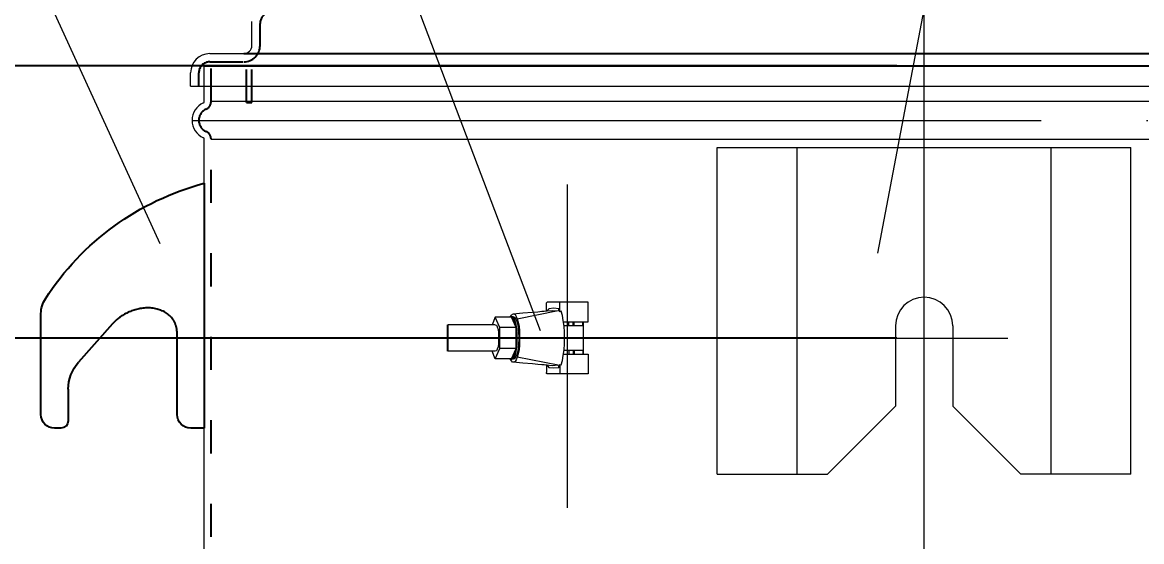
# Model space of a CAD drawing. Header units: millimetres. Extents: x 89051 to 218395, y -330386 to -125649.
# Drawn here: x 99114.6 to 99525.8, y -127075.9 to -126885.1 of the extents above; entities that cross this region are included whole.
import ezdxf

# ---------------------------------------------------------------- set-up
doc = ezdxf.new("R2010")
doc.units = ezdxf.units.MM
doc.header["$LTSCALE"] = 13
for name, pattern in [('1 实线', [0]), ('ACAD_ISO03W100', [1.18, 0.47, -0.71]), ('ACAD_ISO04W100', [30, 24, -3, 0, -3]), ('CENTER', [50.8, 31.75, -6.35, 6.35, -6.35])]:
    doc.linetypes.add(name, pattern=pattern)
doc.layers.get('0').update_dxf_attribs({"color": 1, "linetype": 'CENTER'})
for name, color, linetype in [('CORE', 5, 'Continuous'), ('PDF_Visible (ANSI)', 7, 'Continuous'), ('PDF_Visible Narrow (ANSI)', 7, 'Continuous'), ('几何体', 7, 'Continuous'), ('粗实线', 4, 'Continuous')]:
    doc.layers.add(name, color=color, linetype=linetype)
doc.layers.add('标注、文本', color=3, linetype='Continuous', lineweight=25)
doc.layers.add('铁心', color=3, linetype='Continuous', lineweight=0)
doc.styles.get("Standard").update_dxf_attribs({"font": 'gbenor.shx', "bigfont": 'gbcbig.shx'})
doc.dimstyles.new('1-15', dxfattribs={"dimscale": 20, "dimtxt": 3.5, "dimasz": 2, "dimexe": 1.5, "dimexo": 0.5, "dimgap": 0.5, "dimtad": 1, "dimtoh": 1, "dimdec": 1, "dimdsep": 46, "dimtxsty": 'Standard', "dimcen": 2.5, "dimclrd": 3, "dimclre": 3, "dimclrt": 3, "dimadec": 0, "dimazin": 2, "dimtfac": 1, "dimtdec": 1, "dimtmove": 0, "dimatfit": 2, "dimfxl": 1, "dimarcsym": 0})

# ---------------------------------------------------------------- blocks, each defined once
blk = doc.blocks.new('*D540')
at = {"layer": 'Defpoints', "color": 0, "transparency": 16777216}
for p in [(99445.89, -126901.08), (99058.37, -127001.08), (99445.89, -127001.08)]:
    blk.add_point(p, dxfattribs=at)
at = {"layer": '标注、文本', "color": 3, "lineweight": -2, "transparency": 16777216}
for p, q in [((99435.89, -126901.08), (99028.37, -126901.08)), ((99058.37, -126941.08), (99058.37, -126961.08)), ((99435.89, -127001.08), (99028.37, -127001.08))]:
    blk.add_line(p, q, dxfattribs=at)
at = {"layer": '标注、文本', "color": 3, "transparency": 16777216}
for points in [[(99051.7, -126941.08), (99065.04, -126941.08), (99058.37, -126901.08)], [(99051.7, -126961.08), (99065.04, -126961.08), (99058.37, -127001.08)]]:
    blk.add_solid(points, dxfattribs=at)
at = {"layer": '标注、文本', "color": 3, "transparency": 16777216, "insert": (99013.37, -126941.88), "char_height": 70, "attachment_point": 5, "rotation": 90}
blk.add_mtext('100', dxfattribs=at)
blk = doc.blocks.new('*D541')
at = {"layer": 'Defpoints', "color": 0, "transparency": 16777216}
for p in [(99445.89, -127001.08), (99059.9, -127551.08), (99445.89, -127551.08)]:
    blk.add_point(p, dxfattribs=at)
at = {"layer": '标注、文本', "color": 3, "lineweight": -2, "transparency": 16777216}
for p, q in [((99435.89, -127001.08), (99029.9, -127001.08)), ((99059.9, -127041.08), (99059.9, -127511.08)), ((99435.89, -127551.08), (99029.9, -127551.08))]:
    blk.add_line(p, q, dxfattribs=at)
at = {"layer": '标注、文本', "color": 3, "transparency": 16777216}
for points in [[(99053.24, -127041.08), (99066.57, -127041.08), (99059.9, -127001.08)], [(99053.24, -127511.08), (99066.57, -127511.08), (99059.9, -127551.08)]]:
    blk.add_solid(points, dxfattribs=at)
at = {"layer": '标注、文本', "color": 3, "transparency": 16777216, "insert": (99014.9, -127276.08), "char_height": 70, "attachment_point": 5, "rotation": 90}
blk.add_mtext('550', dxfattribs=at)
blk = doc.blocks.new('WERWEF')
at = {"layer": '几何体'}
for p, q in [((96038.29, -127762.98), (96038.29, -127852.98)), ((96098.29, -127847.98), (96098.29, -127810.85)), ((96072.03, -127814.69), (96084.51, -127828.72)), ((96048.29, -127847.98), (96048.29, -127818.01)), ((96088.29, -127838.69), (96088.29, -127850.32)), ((96038.29, -127852.98), (96043.29, -127852.98)), ((96090.95, -127852.98), (96093.29, -127852.98))]:
    blk.add_line(p, q, dxfattribs=at)
for centre, radius, start, end in [((96012.67, -127859.65), 100, 32.8347, 75.1544), ((96088.29, -127810.85), 10, 0, 32.8347), ((96073.29, -127838.69), 15, 0, 41.6335), ((96043.29, -127847.98), 5, 270, 0), ((96093.29, -127847.98), 5, 270, 0), ((96090.95, -127850.32), 2.66, 180, 270)]:
    blk.add_arc(centre, radius, start, end, dxfattribs=at)
blk.add_open_spline([(96048.29, -127818.01), (96048.3, -127817.91), (96048.3, -127817.71), (96048.31, -127817.41), (96048.34, -127817.11), (96048.37, -127816.81), (96048.41, -127816.52), (96048.46, -127816.23), (96048.52, -127815.95), (96048.6, -127815.66), (96048.68, -127815.38), (96048.77, -127815.11), (96048.86, -127814.83), (96048.97, -127814.56), (96049.31, -127813.81), (96050.02, -127812.63), (96051.35, -127811.26), (96052.95, -127810.17), (96054.7, -127809.42), (96056.57, -127808.94), (96058.46, -127808.75), (96060.38, -127808.8), (96062.26, -127809.07), (96064.12, -127809.56), (96065.9, -127810.23), (96067.6, -127811.09), (96068.89, -127811.91), (96069.81, -127812.6), (96070.41, -127813.09), (96070.98, -127813.6), (96071.52, -127814.13), (96071.86, -127814.5), (96072.03, -127814.69)], degree=3, knots=[0, 0, 0, 0, 0.0099647, 0.0198382, 0.0296306, 0.039352, 0.049013, 0.0586242, 0.0681964, 0.0777406, 0.0872678, 0.0967892, 0.1063158, 0.1158588, 0.1254292, 0.1874089, 0.2504274, 0.3118188, 0.3757232, 0.4369472, 0.5005615, 0.5621646, 0.6253926, 0.6874144, 0.75015, 0.8124521, 0.8745483, 0.9000528, 0.9253008, 0.950341, 0.9752238, 1, 1, 1, 1], dxfattribs=at)

msp = doc.modelspace()

# ---------------------------------------------------------------- linework, layer by layer
at = {"color": 7, "linetype": '1 实线', "lineweight": 0}
for p, q in [((99198.89, -126893.58), (99198.89, -126884.72)), ((99183.39, -126896.58), (99195.89, -126896.58)), ((99176.39, -126908.58), (99176.39, -126903.58)), ((99181.39, -126914.2), (99181.39, -126901.08)), ((99176.39, -126908.58), (99179.39, -126908.58)), ((99179.39, -126908.58), (99715.39, -126908.58)), ((99707.89, -126914.2), (99183.89, -126914.2)), ((99181.39, -127657.08), (99181.39, -126927.95)), ((99183.89, -126927.95), (99707.89, -126927.95)), ((99369.89, -126931.08), (99521.9, -126931.08)), ((99369.89, -127051.08), (99369.89, -126931.08)), ((99399.22, -127051.08), (99399.22, -126931.08)), ((99492.57, -127051.08), (99492.57, -126931.08)), ((99521.9, -127051.08), (99521.9, -126931.08)), ((99435.39, -126996.58), (99435.39, -127026.08)), ((99456.39, -126996.58), (99456.39, -127026.08)), ((99410.39, -127051.08), (99435.39, -127026.08)), ((99481.39, -127051.08), (99456.39, -127026.08)), ((99369.89, -127051.08), (99410.39, -127051.08)), ((99369.89, -127051.08), (99410.39, -127051.08)), ((99521.9, -127051.08), (99481.39, -127051.08)), ((99521.9, -127051.08), (99481.39, -127051.08))]:
    msp.add_line(p, q, dxfattribs=at)
for centre, radius, start, end in [((99195.89, -126893.58), 3, 270, 0), ((99195.89, -126893.58), 3, 270, 0), ((99183.39, -126903.58), 7, 90, 180), ((99183.89, -126921.08), 7, 113.5782, 246.4218), ((99180.89, -126914.2), 0.5, 293.5782, 0), ((99180.89, -126927.95), 0.5, 0, 66.4218), ((99180.89, -126927.95), 0.5, 0, 66.4218), ((99445.89, -126996.58), 10.5, 0, 180)]:
    msp.add_arc(centre, radius, start, end, dxfattribs=at)
at = {"layer": 'CORE', "color": 0, "linetype": 'ByBlock'}
msp.add_line((99270.95, -127005.92), (99270.95, -126996.23), dxfattribs=at)
at = {"layer": 'PDF_Visible (ANSI)', "lineweight": 13}
for points in [[(99307.2, -126988.42), (99307.2, -126988.11), (99307.36, -126987.95)], [(99307.2, -126991.08), (99307.2, -126988.42)], [(99311.73, -126990.3), (99312.04, -126991.39), (99312.04, -126987.95), (99307.36, -126987.95)], [(99322.51, -126995.14), (99322.51, -126987.95), (99312.04, -126987.95)], [(99295.95, -126997.17), (99294.23, -126993.42), (99288.29, -126993.42), (99287.2, -126996.23)], [(99295.95, -127004.98), (99295.95, -126997.17), (99290.01, -126997.17), (99288.29, -126993.42)], [(99293.76, -126993.42), (99294.23, -126992.64), (99294.7, -126992.33), (99295.17, -126992.17), (99295.64, -126992.48), (99295.95, -126993.11), (99296.42, -126994.2)], [(99293.92, -127008.73), (99294.39, -127008.89), (99294.86, -127008.73), (99295.32, -127008.26), (99295.64, -127007.33), (99295.95, -127006.08), (99296.26, -127004.51), (99296.42, -127002.8), (99296.42, -127001.08), (99296.42, -126999.36), (99296.26, -126997.64), (99295.95, -126996.08), (99295.64, -126994.83), (99295.32, -126993.89), (99294.86, -126993.42), (99294.39, -126993.26), (99293.92, -126993.42)], [(99294.23, -126993.42), (99294.54, -126993.58), (99295.01, -126994.05), (99295.32, -126994.83), (99295.64, -126995.92), (99295.95, -126997.17), (99296.11, -126998.73), (99296.11, -127000.3), (99296.11, -127001.86), (99296.11, -127003.42), (99295.95, -127004.98), (99295.64, -127006.23), (99295.32, -127007.33), (99295.01, -127008.11), (99294.54, -127008.58), (99294.23, -127008.73)], [(99295.01, -126993.26), (99295.48, -126993.42), (99295.79, -126994.05), (99296.26, -126994.98), (99296.57, -126996.23), (99296.73, -126997.64), (99296.89, -126999.36), (99297.04, -127001.08), (99296.89, -127002.8), (99296.73, -127004.51), (99296.57, -127005.92), (99296.26, -127007.17), (99295.79, -127008.11), (99295.48, -127008.73), (99295.01, -127008.89), (99294.39, -127008.89)], [(99295.01, -126993.26), (99294.39, -126993.26)], [(99294.86, -126992.17), (99298.45, -126991.86), (99302.04, -126991.55), (99303.92, -126991.39), (99305.48, -126991.23), (99306.26, -126991.23), (99306.89, -126991.08), (99307.36, -126991.08), (99307.36, -126991.08)], [(99311.42, -126991.08), (99296.42, -126994.2), (99296.73, -126995.3), (99297.04, -126996.86), (99297.2, -126998.42), (99297.2, -127000.14), (99297.2, -127002.01), (99297.2, -127003.73), (99297.04, -127005.3), (99296.73, -127006.86), (99296.42, -127008.11)], [(99307.04, -126991.08), (99307.2, -126991.08)], [(99307.98, -126990.3), (99307.82, -126990.61), (99307.67, -126990.76), (99307.51, -126990.92), (99307.2, -126991.08)], [(99311.42, -126991.08), (99311.57, -126990.92), (99311.73, -126990.76), (99311.73, -126990.3)], [(99312.51, -126991.23), (99312.04, -126991.39)], [(99312.51, -127010.92), (99312.98, -127009.36), (99313.29, -127007.48), (99313.61, -127005.45), (99313.76, -127003.26), (99313.76, -127001.08), (99313.76, -126998.89), (99313.61, -126996.7), (99313.29, -126994.67), (99312.98, -126992.8), (99312.51, -126991.23)], [(99288.29, -126996.23), (99288.76, -126996.39), (99289.07, -126997.01), (99289.39, -126997.95), (99289.54, -126999.05), (99289.54, -127000.45), (99289.54, -127001.7), (99289.54, -127003.11), (99289.39, -127004.36), (99289.07, -127005.14), (99288.76, -127005.76), (99288.29, -127005.92), (99270.95, -127005.92)], [(99288.29, -126996.23), (99270.95, -126996.23)], [(99294.23, -127008.73), (99295.95, -127004.98), (99290.01, -127004.98), (99290.01, -126997.17)], [(99313.45, -126995.14), (99322.51, -126995.14)], [(99320.48, -126996.55), (99313.45, -126996.55)], [(99315.32, -126996.55), (99315.32, -126995.14)], [(99316.89, -126996.55), (99316.89, -126995.14)], [(99317.36, -126996.55), (99317.36, -126995.14)], [(99320.48, -126996.55), (99320.48, -126995.14)], [(99320.64, -126995.14), (99320.64, -127007.01)], [(99294.23, -127008.73), (99288.29, -127008.73), (99287.2, -127005.92)], [(99288.29, -127008.73), (99290.01, -127004.98)], [(99320.48, -127005.61), (99313.45, -127005.61)], [(99315.32, -127005.61), (99315.32, -127007.01)], [(99316.89, -127005.61), (99316.89, -127007.01)], [(99317.36, -127005.61), (99317.36, -127007.01)], [(99320.48, -127005.61), (99320.48, -127007.01)], [(99296.42, -127008.11), (99295.95, -127009.05), (99295.64, -127009.67), (99295.17, -127009.98), (99294.7, -127009.98), (99294.23, -127009.51), (99293.76, -127008.73)], [(99307.36, -127011.08), (99306.89, -127011.08), (99306.26, -127010.92), (99305.48, -127010.92), (99303.92, -127010.76), (99302.04, -127010.61), (99298.45, -127010.3), (99294.86, -127009.98)], [(99311.42, -127011.08), (99296.42, -127008.11)], [(99313.45, -127007.01), (99322.51, -127007.01), (99322.51, -127014.2)], [(99307.2, -127011.08), (99307.04, -127011.08)], [(99307.2, -127011.08), (99307.2, -127013.73)], [(99307.2, -127011.08), (99307.51, -127011.23), (99307.67, -127011.39), (99307.98, -127011.86)], [(99307.36, -127014.2), (99307.2, -127014.05), (99307.2, -127013.73)], [(99312.04, -127010.76), (99312.04, -127014.2), (99307.36, -127014.2)], [(99311.73, -127011.86), (99311.73, -127011.7), (99311.73, -127011.39), (99311.57, -127011.23), (99311.42, -127011.08)], [(99311.73, -127011.86), (99312.04, -127010.76)], [(99312.04, -127010.76), (99312.51, -127010.92)], [(99322.51, -127014.2), (99312.04, -127014.2)]]:
    msp.add_lwpolyline(points, dxfattribs=at)
at = {"layer": 'PDF_Visible Narrow (ANSI)', "lineweight": 13}
for points in [[(99307.2, -126991.08), (99309.23, -126990.92), (99311.42, -126991.08)], [(99311.73, -126990.3), (99309.86, -126990.14), (99307.98, -126990.3)], [(99311.42, -127011.08), (99309.23, -127011.23), (99307.2, -127011.08)], [(99307.98, -127011.86), (99309.86, -127012.01), (99311.73, -127011.86)]]:
    msp.add_lwpolyline(points, dxfattribs=at)
at = {"layer": '标注、文本', "color": 1, "linetype": 'ACAD_ISO04W100', "lineweight": 15}
for p, q in [((99445.89, -127037.98), (99445.89, -126790.6)), ((99176.89, -126921.08), (99712.39, -126921.08)), ((99445.89, -127917.99), (99445.89, -126936.3)), ((99314.89, -127063.47), (99314.89, -126944.69)), ((99314.89, -127014.2), (99314.89, -126983.49)), ((99284.17, -127001.08), (99345.62, -127001.08)), ((99415.17, -127001.08), (99476.62, -127001.08))]:
    msp.add_line(p, q, dxfattribs=at)
at = {"layer": '标注、文本'}
for p, q in [((99195.89, -126896.58), (99690.7, -126896.58)), ((99195.89, -126901.08), (99695.89, -126901.08))]:
    msp.add_line(p, q, dxfattribs=at)
at = {"layer": '粗实线', "color": 2, "linetype": 'ACAD_ISO03W100', "ltscale": 2}
for p, q in [((99201.89, -126893.58), (99201.89, -126885.45)), ((99196.89, -126914.58), (99196.89, -126899.49)), ((99198.89, -126914.58), (99198.89, -126898.77)), ((99179.39, -126908.58), (99179.39, -126903.58)), ((99183.39, -126899.58), (99195.89, -126899.58)), ((99183.89, -126914.2), (99183.89, -126901.08)), ((99196.89, -126914.58), (99198.89, -126914.58)), ((99183.89, -127657.08), (99183.89, -126927.95))]:
    msp.add_line(p, q, dxfattribs=at)
at = {"layer": '粗实线', "ltscale": 2}
msp.add_line((99181.39, -126901.08), (99710.39, -126901.08), dxfattribs=at)
at = {"layer": '粗实线', "color": 2, "linetype": 'ACAD_ISO03W100', "ltscale": 2}
for centre, radius, start, end in [((99205.89, -126885.45), 4, 102.3972, 180), ((99195.89, -126893.58), 6, 270, 0), ((99183.39, -126903.58), 4, 90, 180), ((99180.89, -126914.2), 3, 293.5782, 0), ((99183.89, -126921.08), 4.5, 113.5782, 246.4218), ((99180.89, -126927.95), 3, 0, 66.4218)]:
    msp.add_arc(centre, radius, start, end, dxfattribs=at)
at = {"layer": '铁心'}
for points in [[(99428.92, -126969.85), (99564.43, -126256.57), (99564.43, -126256.57)], [(99165.25, -126966.42), (98842.61, -126262.06), (98842.61, -126262.06)], [(99305, -126998.48), (99025.94, -126263.38), (99025.94, -126263.38)]]:
    msp.add_lwpolyline(points, dxfattribs=at)

# ---------------------------------------------------------------- block references
at = {"layer": '标注、文本', "xscale": -1}
msp.add_blockref('WERWEF', (195219.69, 818.78), dxfattribs=at)

# ---------------------------------------------------------------- dimensions: what is measured, and where the dimension line sits
at = {"layer": '标注、文本'}
dim = msp.add_linear_dim(base=(99058.37, -127001.08), p1=(99445.89, -126901.08), p2=(99445.89, -127001.08), angle=90, dimstyle='1-15', dxfattribs=at)
dim.commit()
dim.dimension.update_dxf_attribs({"geometry": '*D540', "text_midpoint": (99058.37, -126941.88), "dimtype": 160})
dim = msp.add_linear_dim(base=(99059.9, -127551.08), p1=(99445.89, -127001.08), p2=(99445.89, -127551.08), angle=90, dimstyle='1-15', dxfattribs=at)
dim.commit()
dim.dimension.update_dxf_attribs({"geometry": '*D541', "text_midpoint": (99014.9, -127276.08)})

doc.saveas('drawing.dxf')
